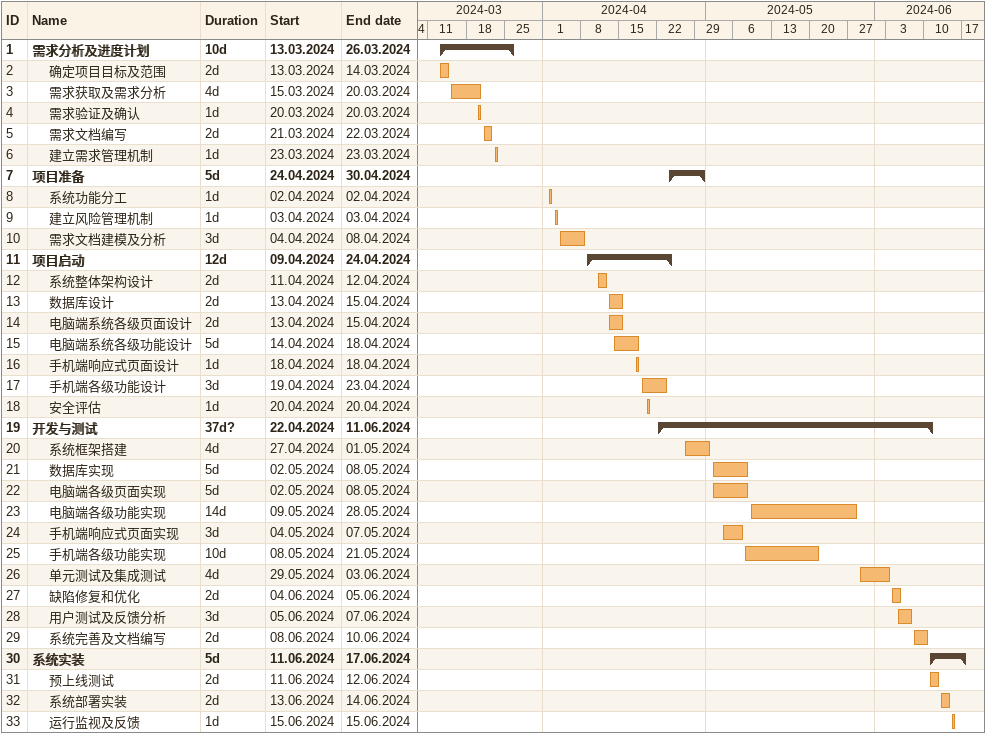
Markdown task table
| ID | Level | Task | Duration | Start | Finish |
|---|---|---|---|---|---|
| 1 | 1 | **需求分析及进度计划** | 10d | 2024-03-13 | 2024-03-26 |
| 2 | 2 | 确定项目目标及范围 | 2d | 2024-03-13 | 2024-03-14 |
| 3 | 2 | 需求获取及需求分析 | 4d | 2024-03-15 | 2024-03-20 |
| 4 | 2 | 需求验证及确认 | 1d | 2024-03-20 | 2024-03-20 |
| 5 | 2 | 需求文档编写 | 2d | 2024-03-21 | 2024-03-22 |
| 6 | 2 | 建立需求管理机制 | 1d | 2024-03-23 | 2024-03-23 |
| 7 | 1 | **项目准备** | 5d | 2024-04-24 | 2024-04-30 |
| 8 | 2 | 系统功能分工 | 1d | 2024-04-02 | 2024-04-02 |
| 9 | 2 | 建立风险管理机制 | 1d | 2024-04-03 | 2024-04-03 |
| 10 | 2 | 需求文档建模及分析 | 3d | 2024-04-04 | 2024-04-08 |
| 11 | 1 | **项目启动** | 12d | 2024-04-09 | 2024-04-24 |
| 12 | 2 | 系统整体架构设计 | 2d | 2024-04-11 | 2024-04-12 |
| 13 | 2 | 数据库设计 | 2d | 2024-04-13 | 2024-04-15 |
| 14 | 2 | 电脑端系统各级页面设计 | 2d | 2024-04-13 | 2024-04-15 |
| 15 | 2 | 电脑端系统各级功能设计 | 5d | 2024-04-14 | 2024-04-18 |
| 16 | 2 | 手机端响应式页面设计 | 1d | 2024-04-18 | 2024-04-18 |
| 17 | 2 | 手机端各级功能设计 | 3d | 2024-04-19 | 2024-04-23 |
| 18 | 2 | 安全评估 | 1d | 2024-04-20 | 2024-04-20 |
| 19 | 1 | **开发与测试** | 37d? | 2024-04-22 | 2024-06-11 |
| 20 | 2 | 系统框架搭建 | 4d | 2024-04-27 | 2024-05-01 |
| 21 | 2 | 数据库实现 | 5d | 2024-05-02 | 2024-05-08 |
| 22 | 2 | 电脑端各级页面实现 | 5d | 2024-05-02 | 2024-05-08 |
| 23 | 2 | 电脑端各级功能实现 | 14d | 2024-05-09 | 2024-05-28 |
| 24 | 2 | 手机端响应式页面实现 | 3d | 2024-05-04 | 2024-05-07 |
| 25 | 2 | 手机端各级功能实现 | 10d | 2024-05-08 | 2024-05-21 |
| 26 | 2 | 单元测试及集成测试 | 4d | 2024-05-29 | 2024-06-03 |
| 27 | 2 | 缺陷修复和优化 | 2d | 2024-06-04 | 2024-06-05 |
| 28 | 2 | 用户测试及反馈分析 | 3d | 2024-06-05 | 2024-06-07 |
| 29 | 2 | 系统完善及文档编写 | 2d | 2024-06-08 | 2024-06-10 |
| 30 | 1 | **系统实装** | 5d | 2024-06-11 | 2024-06-17 |
| 31 | 2 | 预上线测试 | 2d | 2024-06-11 | 2024-06-12 |
| 32 | 2 | 系统部署实装 | 2d | 2024-06-13 | 2024-06-14 |
| 33 | 2 | 运行监视及反馈 | 1d | 2024-06-15 | 2024-06-15 |
